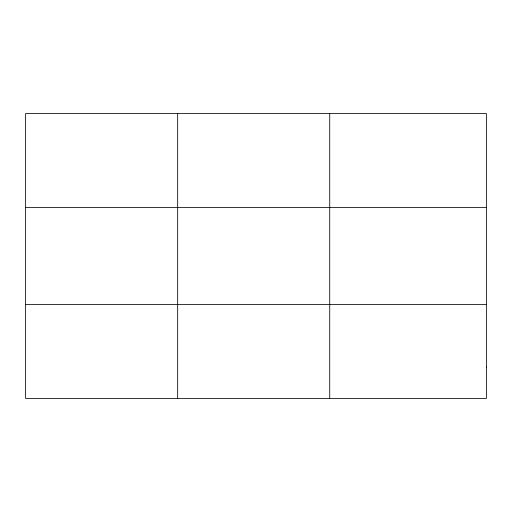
<?xml version="1.0" encoding="UTF-8"?>
<svg xmlns="http://www.w3.org/2000/svg" width="512" height="512" viewBox="0 0 512 512"><rect width="100%" height="100%" fill="white"/><g stroke="black" fill="none" stroke-linecap="round" stroke-linejoin="round"><path stroke-width="0.77" d="M177.664 113.555L177.664 398.445M329.728 113.555L329.728 398.445M25.6 207.571L486.4 207.571M25.6 304.429L486.4 304.429M486.4 367.104L486.4 398.445L25.6 398.445L25.6 113.555L486.4 113.555L486.4 367.104"/></g></svg>
